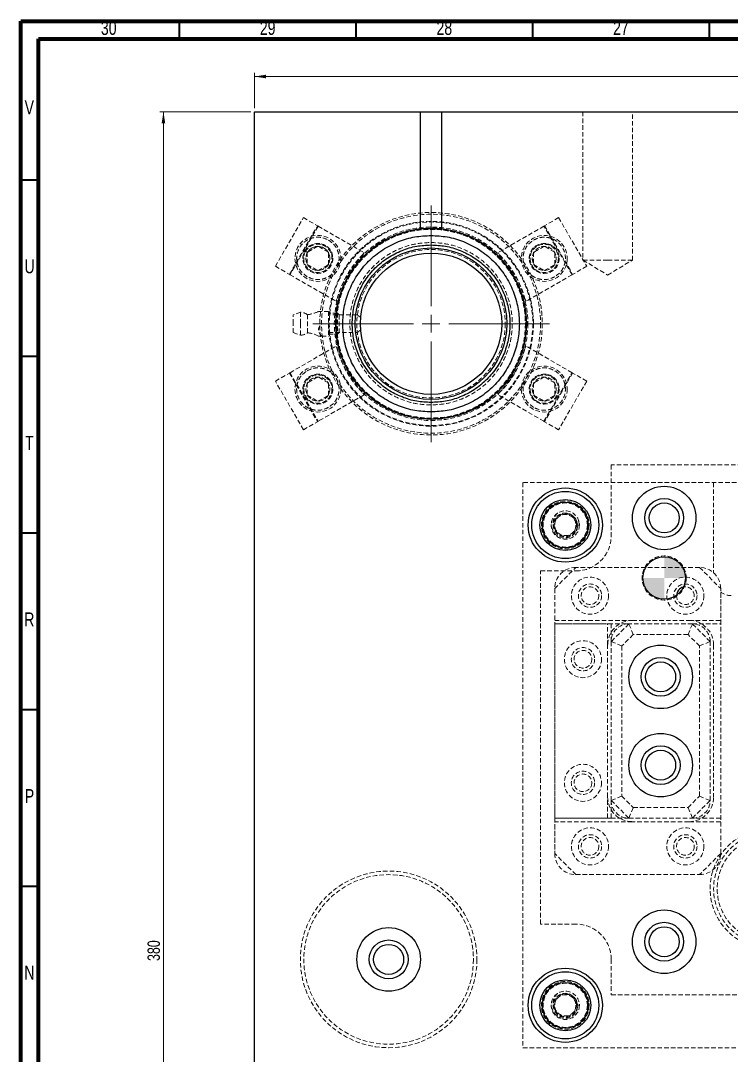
# Model space of a CAD drawing. Header units: millimetres. Extents: x 5 to 1533, y -1183 to 895.
# Drawn here: x 5 to 206.2, y 602.2 to 895.1 of the extents above; entities that cross this region are included whole.
import ezdxf

# ---------------------------------------------------------------- set-up
doc = ezdxf.new("R2010")
doc.units = ezdxf.units.MM
doc.linetypes.add('HIDDEN', pattern=[1.905, 1.27, -0.635])
doc.styles.add('SLDTEXTSTYLE13', font='TXT', dxfattribs={"width": 0.75})
doc.dimstyles.new('SLDDIMSTYLE0', dxfattribs={"dimtxt": 3.5, "dimasz": 3.302, "dimexe": 0, "dimexo": 0.0625, "dimgap": 0.875, "dimtad": 1, "dimrnd": 1e-09, "dimzin": 12, "dimdsep": 46, "dimtxsty": 'SLDTEXTSTYLE13', "dimsah": 1, "dimcen": 0.09, "dimadec": 0, "dimazin": 3, "dimtfac": 1, "dimtofl": 0, "dimtmove": 0, "dimatfit": 3, "dimfxl": 1, "dimfrac": 2, "dimtolj": 1, "dimtzin": 12, "dimarcsym": 0})

# ---------------------------------------------------------------- blocks, each defined once
blk = doc.blocks.new('_D_2')
at = {"color": 7, "linetype": 'Continuous', "lineweight": 18}
for p, q in [((71.16, 870.31), (71.16, 880.31)), ((71.16, 879.31), (621.16, 879.31)), ((621.16, 870.31), (621.16, 880.31))]:
    blk.add_line(p, q, dxfattribs=at)
for points in [[(71.16, 879.31), (74.46, 878.8), (74.46, 879.82)], [(621.16, 879.31), (617.86, 879.82), (617.86, 878.8)]]:
    blk.add_solid(points, dxfattribs=at)
at = {"color": 7, "linetype": 'Continuous', "lineweight": 18, "insert": (340.54, 883.82), "char_height": 3.5, "attachment_point": 1, "style": 'SLDTEXTSTYLE13'}
blk.add_mtext('550', dxfattribs=at)
blk = doc.blocks.new('_D_3')
at = {"color": 7, "linetype": 'Continuous', "lineweight": 18}
for p, q in [((70.16, 869.31), (44.41, 869.31)), ((45.41, 489.31), (45.41, 869.31)), ((70.16, 489.31), (44.41, 489.31))]:
    blk.add_line(p, q, dxfattribs=at)
for points in [[(45.41, 869.31), (44.9, 866.01), (45.92, 866.01)], [(45.41, 489.31), (45.92, 492.61), (44.9, 492.61)]]:
    blk.add_solid(points, dxfattribs=at)
at = {"color": 7, "linetype": 'Continuous', "lineweight": 18, "insert": (40.9, 628.87), "char_height": 3.5, "attachment_point": 1, "rotation": 90, "style": 'SLDTEXTSTYLE13'}
blk.add_mtext('380', dxfattribs=at)
blk = doc.blocks.new('SW_CENTERMARKSYMBOL_0')
at = {"color": 0, "linetype": 'Continuous', "lineweight": 0}
for p, q in [((0, 5), (0, 33.5)), ((-5, 0), (-33.5, 0)), ((0, 0), (-2.5, 0)), ((0, 0), (0, 2.5)), ((0, 0), (0, -2.5)), ((0, 0), (2.5, 0)), ((5, 0), (33.5, 0)), ((0, -5), (0, -33.5))]:
    blk.add_line(p, q, dxfattribs=at)
blk = doc.blocks.new('SW_DOWELSYMBOL_3')
at = {"linetype": 'Continuous', "lineweight": 0}
h = blk.add_hatch(color=0, dxfattribs=at)
edge = h.paths.add_edge_path(flags=0)
edge.add_arc((0, 0), 6, 0, 90)
edge.add_line((0, 6), (0, 0))
edge.add_line((0, 0), (6, 0))
h = blk.add_hatch(color=0, dxfattribs=at)
edge = h.paths.add_edge_path(flags=0)
edge.add_arc((0, 0), 6, 180, 270)
edge.add_line((0, -6), (0, 0))
edge.add_line((0, 0), (-6, 0))
at = {"color": 0, "linetype": 'Continuous', "lineweight": 0}
blk.add_circle((0, 0), 6, dxfattribs=at)

msp = doc.modelspace()

# ---------------------------------------------------------------- linework, layer by layer
at = {"color": 7, "linetype": 'Continuous', "lineweight": 70}
for p, q in [((5, 5), (5, 895)), ((5, 895), (1495, 895)), ((10, 10), (10, 890)), ((10, 890), (1490, 890))]:
    msp.add_line(p, q, dxfattribs=at)
at = {"color": 7, "linetype": 'Continuous', "lineweight": 35}
for p, q in [((50, 890), (50, 895)), ((100, 890), (100, 895)), ((150, 890), (150, 895)), ((200, 890), (200, 895)), ((10, 850), (5, 850)), ((10, 800), (5, 800)), ((10, 750), (5, 750)), ((10, 700), (5, 700)), ((10, 650), (5, 650))]:
    msp.add_line(p, q, dxfattribs=at)
at = {"color": 7, "linetype": 'Continuous', "lineweight": 25}
for p, q in [((71.161, 489.313), (71.161, 869.313)), ((71.161, 869.313), (118.161, 869.313)), ((118.161, 836.146), (118.161, 869.313)), ((118.161, 869.313), (124.161, 869.313)), ((124.161, 869.313), (124.161, 836.146)), ((124.161, 869.313), (568.161, 869.313))]:
    msp.add_line(p, q, dxfattribs=at)
at = {"color": 7, "linetype": 'HIDDEN', "lineweight": 18}
for p, q in [((164.161, 869.313), (164.161, 827.313)), ((178.161, 827.313), (178.161, 869.313)), ((77.089, 825.578), (85.039, 839.348)), ((85.039, 839.348), (89.023, 837.048)), ((157.283, 839.348), (153.3, 837.048)), ((157.283, 839.348), (165.233, 825.578)), ((81.073, 823.278), (89.023, 837.048)), ((89.196, 836.948), (81.246, 823.178)), ((89.196, 836.948), (102.187, 829.448)), ((153.126, 836.948), (140.136, 829.448)), ((161.076, 823.178), (153.126, 836.948)), ((153.3, 837.048), (161.25, 823.278)), ((86.196, 829.5), (85.654, 829.813)), ((89.118, 831.277), (86.118, 829.545)), ((86.118, 829.545), (86.118, 826.081)), ((92.118, 829.545), (89.118, 831.277)), ((92.118, 826.081), (92.118, 829.545)), ((102.187, 829.448), (101.886, 828.927)), ((140.437, 828.927), (140.136, 829.448)), ((153.204, 831.277), (150.204, 829.545)), ((150.204, 829.545), (150.204, 826.081)), ((156.204, 829.545), (153.204, 831.277)), ((156.204, 826.081), (156.204, 829.545)), ((171.161, 827.313), (164.161, 827.313)), ((164.161, 827.313), (171.161, 823.107)), ((178.161, 827.313), (171.161, 827.313)), ((171.161, 823.107), (178.161, 827.313)), ((77.089, 825.578), (81.073, 823.278)), ((86.118, 826.081), (89.118, 824.349)), ((89.118, 824.349), (92.118, 826.081)), ((92.582, 825.813), (92.041, 826.125)), ((150.204, 826.081), (153.204, 824.349)), ((153.204, 824.349), (156.204, 826.081)), ((165.233, 825.578), (161.25, 823.278)), ((81.246, 823.178), (94.237, 815.678)), ((161.076, 823.178), (148.086, 815.678)), ((94.537, 816.199), (94.237, 815.678)), ((148.086, 815.678), (147.785, 816.199)), ((84.161, 812.563), (82.161, 811.813)), ((82.161, 809.313), (82.161, 811.813)), ((84.161, 812.563), (84.161, 809.313)), ((86.161, 806.751), (86.161, 811.875)), ((92.161, 812.813), (90.161, 812.813)), ((92.161, 812.813), (92.161, 809.313)), ((94.661, 812.313), (92.161, 812.313)), ((100.307, 811.813), (92.161, 811.813)), ((94.661, 812.313), (94.661, 806.313)), ((95.161, 811.813), (94.661, 812.313)), ((95.161, 811.813), (95.161, 806.813)), ((82.161, 806.813), (82.161, 809.313)), ((84.161, 809.313), (84.161, 806.063)), ((92.161, 809.313), (90.161, 809.313)), ((92.161, 809.313), (92.161, 805.813)), ((82.161, 806.813), (84.161, 806.063)), ((90.161, 805.813), (92.161, 805.813)), ((92.161, 806.813), (100.307, 806.813)), ((92.161, 806.313), (94.661, 806.313)), ((94.661, 806.313), (95.161, 806.813)), ((81.246, 795.448), (94.237, 802.948)), ((94.537, 802.427), (94.237, 802.948)), ((147.785, 802.427), (148.086, 802.948)), ((161.076, 795.448), (148.086, 802.948)), ((77.089, 793.048), (81.073, 795.348)), ((81.073, 795.348), (89.023, 781.578)), ((81.246, 795.448), (89.196, 781.678)), ((89.118, 794.277), (86.118, 792.545)), ((92.118, 792.545), (89.118, 794.277)), ((153.204, 794.277), (150.204, 792.545)), ((153.126, 781.678), (161.076, 795.448)), ((156.204, 792.545), (153.204, 794.277)), ((161.25, 795.348), (153.3, 781.578)), ((165.233, 793.048), (161.25, 795.348)), ((85.039, 779.278), (77.089, 793.048)), ((86.118, 792.545), (86.118, 789.081)), ((92.118, 789.081), (92.118, 792.545)), ((150.204, 792.545), (150.204, 789.081)), ((156.204, 789.081), (156.204, 792.545)), ((165.233, 793.048), (157.283, 779.278)), ((86.118, 789.081), (89.118, 787.349)), ((89.118, 787.349), (92.118, 789.081)), ((102.187, 789.178), (89.196, 781.678)), ((102.187, 789.178), (101.886, 789.699)), ((140.136, 789.178), (140.437, 789.699)), ((153.126, 781.678), (140.136, 789.178)), ((150.204, 789.081), (153.204, 787.349)), ((153.204, 787.349), (156.204, 789.081)), ((85.039, 779.278), (89.023, 781.578)), ((157.283, 779.278), (153.3, 781.578)), ((352.161, 769.313), (172.161, 769.313)), ((172.161, 769.313), (172.161, 749.313)), ((147.161, 764.313), (147.161, 604.313)), ((377.161, 764.313), (147.161, 764.313)), ((201.161, 764.313), (201.161, 738.785)), ((155.301, 753.36), (155.273, 752.874)), ((163.161, 752.313), (162.905, 753.604)), ((162.349, 752.313), (163.161, 752.313)), ((152.161, 639.313), (152.161, 739.313)), ((152.161, 739.313), (162.161, 739.313)), ((156.161, 734.313), (162.161, 740.313)), ((197.161, 740.313), (162.161, 740.313)), ((197.161, 740.313), (203.161, 734.313)), ((156.161, 734.313), (156.161, 659.313)), ((156.161, 734.313), (156.161, 724.313)), ((203.161, 659.313), (203.161, 734.313)), ((203.161, 724.313), (203.161, 734.313)), ((156.161, 725.313), (178.161, 725.313)), ((156.161, 724.313), (156.161, 669.313)), ((172.161, 724.313), (156.161, 724.313)), ((156.161, 724.313), (177.161, 724.313)), ((171.161, 718.313), (171.161, 724.313)), ((177.161, 724.313), (172.161, 719.313)), ((172.161, 719.313), (172.161, 724.313)), ((195.161, 724.313), (177.161, 724.313)), ((178.404, 721.313), (177.161, 724.313)), ((178.161, 725.313), (194.161, 725.313)), ((193.919, 721.313), (195.161, 724.313)), ((194.161, 725.313), (203.161, 725.313)), ((200.161, 719.313), (195.161, 724.313)), ((195.161, 724.313), (203.161, 724.313)), ((178.404, 721.313), (175.161, 718.07)), ((193.919, 721.313), (178.404, 721.313)), ((197.161, 718.07), (193.919, 721.313)), ((171.161, 675.313), (171.161, 718.313)), ((172.161, 719.313), (172.161, 674.313)), ((172.161, 719.313), (175.161, 718.07)), ((175.161, 718.07), (175.161, 675.556)), ((197.161, 718.07), (200.161, 719.313)), ((197.161, 675.556), (197.161, 718.07)), ((200.161, 674.313), (200.161, 719.313)), ((201.161, 718.313), (201.161, 675.313)), ((171.161, 669.313), (171.161, 675.313)), ((172.161, 674.313), (175.161, 675.556)), ((172.161, 674.313), (177.161, 669.313)), ((172.161, 669.313), (172.161, 674.313)), ((175.161, 675.556), (178.404, 672.313)), ((193.919, 672.313), (197.161, 675.556)), ((195.161, 669.313), (200.161, 674.313)), ((197.161, 675.556), (200.161, 674.313)), ((177.161, 669.313), (178.404, 672.313)), ((178.404, 672.313), (193.919, 672.313)), ((195.161, 669.313), (193.919, 672.313)), ((156.161, 669.313), (172.161, 669.313)), ((177.161, 669.313), (156.161, 669.313)), ((156.161, 669.313), (156.161, 659.313)), ((178.161, 668.313), (156.161, 668.313)), ((177.161, 669.313), (195.161, 669.313)), ((194.161, 668.313), (178.161, 668.313)), ((203.161, 668.313), (194.161, 668.313)), ((203.161, 669.313), (195.161, 669.313)), ((203.161, 659.313), (203.161, 669.313)), ((162.161, 653.313), (156.161, 659.313)), ((203.161, 659.313), (197.161, 653.313)), ((162.161, 653.313), (197.161, 653.313)), ((162.161, 639.313), (152.161, 639.313)), ((172.161, 629.313), (172.161, 619.313)), ((172.161, 619.313), (352.161, 619.313)), ((155.301, 617.36), (155.273, 616.874)), ((162.349, 616.313), (163.161, 616.313)), ((147.161, 604.313), (377.161, 604.313))]:
    msp.add_line(p, q, dxfattribs=at)
at = {"color": 7, "linetype": 'HIDDEN', "lineweight": 18, "flags": 128}
for points in [[(89.196, 836.948), (89.162, 836.967), (89.13, 836.986), (89.1, 837.003), (89.074, 837.019), (89.052, 837.031), (89.036, 837.04), (89.026, 837.046), (89.023, 837.048)], [(124.161, 836.146), (121.161, 836.313), (118.161, 836.146)], [(153.3, 837.048), (153.296, 837.046), (153.286, 837.04), (153.27, 837.031), (153.249, 837.019), (153.223, 837.003), (153.193, 836.986), (153.16, 836.967), (153.126, 836.948)], [(81.073, 823.278), (81.076, 823.276), (81.086, 823.27), (81.102, 823.261), (81.124, 823.249), (81.15, 823.234), (81.18, 823.216), (81.212, 823.198), (81.246, 823.178)], [(161.076, 823.178), (161.11, 823.198), (161.143, 823.216), (161.173, 823.234), (161.199, 823.249), (161.22, 823.261), (161.236, 823.27), (161.246, 823.276), (161.25, 823.278)], [(81.073, 795.348), (81.076, 795.35), (81.086, 795.355), (81.102, 795.365), (81.124, 795.377), (81.15, 795.392), (81.18, 795.41), (81.212, 795.428), (81.246, 795.448)], [(161.25, 795.348), (161.246, 795.35), (161.236, 795.355), (161.22, 795.365), (161.199, 795.377), (161.173, 795.392), (161.143, 795.41), (161.11, 795.428), (161.076, 795.448)], [(89.023, 781.578), (89.026, 781.58), (89.036, 781.586), (89.052, 781.595), (89.074, 781.607), (89.1, 781.622), (89.13, 781.64), (89.162, 781.659), (89.196, 781.678)], [(153.126, 781.678), (153.16, 781.659), (153.193, 781.64), (153.223, 781.622), (153.249, 781.607), (153.27, 781.595), (153.286, 781.586), (153.296, 781.58), (153.3, 781.578)], [(155.265, 751.87), (155.603, 750.725), (156.373, 749.665), (157.455, 748.925), (158.686, 748.602), (159.952, 748.708), (161.085, 749.225), (161.969, 750.081), (162.507, 751.173), (162.644, 752.355), (162.375, 753.514), (161.753, 754.482), (160.842, 755.185), (159.775, 755.53), (158.665, 755.499), (157.949, 755.261), (157.949, 755.261)], [(162.349, 752.313), (162.107, 753.533), (161.416, 754.567), (160.381, 755.258), (159.161, 755.501), (157.941, 755.258), (156.907, 754.567), (156.216, 753.533), (155.973, 752.313), (156.216, 751.093), (156.907, 750.059), (157.941, 749.368), (159.161, 749.125), (160.381, 749.368), (161.416, 750.059), (162.107, 751.093), (162.349, 752.313), (162.349, 752.313)], [(155.265, 615.87), (155.603, 614.725), (156.373, 613.665), (157.455, 612.925), (158.686, 612.602), (159.952, 612.708), (161.085, 613.225), (161.969, 614.081), (162.507, 615.173), (162.644, 616.355), (162.375, 617.514), (161.753, 618.482), (160.842, 619.185), (159.775, 619.53), (158.665, 619.499), (157.949, 619.261), (157.949, 619.261)], [(162.349, 616.313), (162.107, 617.533), (161.416, 618.567), (160.381, 619.258), (159.161, 619.501), (157.941, 619.258), (156.907, 618.567), (156.216, 617.533), (155.973, 616.313), (156.216, 615.093), (156.907, 614.059), (157.941, 613.368), (159.161, 613.125), (160.381, 613.368), (161.416, 614.059), (162.107, 615.093), (162.349, 616.313), (162.349, 616.313)]]:
    msp.add_lwpolyline(points, dxfattribs=at)
at = {"color": 7, "linetype": 'HIDDEN', "lineweight": 18}
for centre, radius in [((121.161, 809.313), 31.5), ((121.161, 809.313), 31), ((121.161, 809.313), 29), ((121.161, 809.313), 28.81), ((121.161, 809.313), 27.394), ((121.161, 809.313), 27.01), ((121.161, 809.313), 26.73), ((121.161, 809.313), 26.71), ((89.118, 827.813), 6.5), ((89.118, 827.813), 4.25), ((153.204, 827.813), 6.5), ((153.204, 827.813), 4.25), ((89.118, 827.813), 4.2), ((89.118, 827.813), 3.4), ((121.161, 809.313), 21.006), ((153.204, 827.813), 4.2), ((153.204, 827.813), 4), ((153.204, 827.813), 3.4), ((153.204, 827.813), 3.375), ((89.118, 790.813), 6.5), ((153.204, 790.813), 6.5), ((89.118, 790.813), 4.25), ((89.118, 790.813), 4.2), ((89.118, 790.813), 4), ((89.118, 790.813), 3.4), ((89.118, 790.813), 3.375), ((153.204, 790.813), 4.25), ((153.204, 790.813), 4.2), ((153.204, 790.813), 4), ((153.204, 790.813), 3.4), ((153.204, 790.813), 3.375), ((159.161, 752.313), 6.75), ((159.161, 752.313), 6.25), ((159.161, 752.313), 4), ((159.161, 752.313), 3.4), ((159.161, 752.313), 3), ((187.161, 737.313), 6.25), ((166.161, 732.313), 5.25), ((166.161, 732.313), 3.3), ((193.161, 732.313), 5.25), ((193.161, 732.313), 3.3), ((166.161, 732.313), 2.5), ((164.161, 714.313), 5.25), ((164.161, 714.313), 3.3), ((164.161, 714.313), 2.5), ((164.161, 679.313), 5.25), ((164.161, 679.313), 3.3), ((164.161, 679.313), 2.5), ((166.161, 661.313), 5.25), ((193.161, 661.313), 5.25), ((217.161, 649.313), 17), ((217.161, 649.313), 16), ((166.161, 661.313), 3.3), ((166.161, 661.313), 2.5), ((193.161, 661.313), 3.3), ((193.161, 661.313), 2.5), ((217.161, 649.313), 15), ((109.161, 629.313), 25), ((109.161, 629.313), 24), ((159.161, 616.313), 6.75), ((159.161, 616.313), 6.25), ((159.161, 616.313), 4), ((159.161, 616.313), 3.4), ((159.161, 616.313), 3)]:
    msp.add_circle(centre, radius, dxfattribs=at)
at = {"color": 7, "linetype": 'Continuous', "lineweight": 25}
for centre, radius in [((121.161, 809.313), 26.995), ((121.161, 809.313), 21.449), ((121.161, 809.313), 20.006), ((159.161, 752.313), 10.5), ((159.161, 752.313), 9.5), ((187.161, 754.313), 9), ((159.161, 752.313), 7.191), ((159.161, 752.313), 6.5), ((187.161, 754.313), 5.5), ((187.161, 754.313), 4.25), ((187.161, 737.313), 6), ((186.161, 709.313), 9), ((186.161, 709.313), 5.5), ((186.161, 709.313), 4.25), ((186.161, 684.313), 9), ((186.161, 684.313), 5.5), ((186.161, 684.313), 4.25), ((187.161, 634.313), 9), ((187.161, 634.313), 5.5), ((109.161, 629.313), 9), ((187.161, 634.313), 4.25), ((109.161, 629.313), 5.5), ((109.161, 629.313), 4.25), ((159.161, 616.313), 10.5), ((159.161, 616.313), 9.5), ((159.161, 616.313), 7.191), ((159.161, 616.313), 6.5)]:
    msp.add_circle(centre, radius, dxfattribs=at)
for centre, radius, start, end in [((121.161, 809.313), 27, 96.37937, 83.62063), ((121.161, 809.313), 27, 83.62063, 96.37937), ((193.161, 732.313), 2.5, 103.34655, 177.04231)]:
    msp.add_arc(centre, radius, start, end, dxfattribs=at)
at = {"color": 7, "linetype": 'HIDDEN', "lineweight": 18}
for centre, radius, start, end in [((89.118, 827.813), 4, 150, 330), ((89.118, 827.813), 4, 330, 150), ((89.118, 827.813), 3.375, 150, 330), ((89.118, 827.813), 3.375, 330, 150), ((121.161, 809.313), 27.5, 134.50127, 165.49873), ((121.161, 809.313), 27.5, 14.50127, 45.49873), ((84.161, 809.313), 3.25, 52.02013, 90), ((85.428, 820.003), 8.161, 275.15364, 297.98736), ((84.161, 809.313), 3.25, 270, 307.97987), ((85.428, 798.623), 8.161, 61.98043, 84.84636), ((121.161, 809.313), 27.5, 194.50127, 225.49873), ((121.161, 809.313), 27.5, 314.50127, 345.49873), ((162.161, 749.313), 10, 270, 0), ((162.161, 734.313), 6, 90, 180), ((197.161, 734.313), 6, 0, 90), ((193.161, 732.313), 2.5, 177.04231, 0), ((193.161, 732.313), 2.5, 0, 103.34655), ((206.161, 737.313), 5, 233.1301, 270), ((178.161, 718.313), 7, 90, 180), ((177.161, 719.313), 5, 90, 180), ((194.161, 718.313), 7, 0, 90), ((195.161, 719.313), 5, 0, 90), ((178.161, 675.313), 7, 180, 270), ((177.161, 674.313), 5, 180, 270), ((194.161, 675.313), 7, 270, 0), ((195.161, 674.313), 5, 270, 0), ((162.161, 659.313), 6, 180, 270), ((197.161, 659.313), 6, 270, 0), ((162.161, 629.313), 10, 0, 90)]:
    msp.add_arc(centre, radius, start, end, dxfattribs=at)
for points, knots in [([(86.118, 822.617), (85.505, 823.064), (84.561, 823.751), (83.725, 825.097), (83.281, 826.248), (83.087, 827.47), (83.157, 829.042), (83.797, 830.885), (85.073, 832.361), (86.399, 833.208), (87.555, 833.651), (88.773, 833.841), (90.358, 833.791), (91.425, 833.317), (92.118, 833.009)], [0, 0, 0, 0, 0.11972849, 0.18418056, 0.25000028, 0.31581961, 0.38027187, 0.50000021, 0.6197287, 0.68418035, 0.75000006, 0.81581939, 0.88027166, 1, 1, 1, 1]), ([(92.118, 833.009), (92.732, 832.562), (93.676, 831.875), (94.511, 830.529), (94.957, 829.377), (95.147, 828.158), (95.096, 826.574), (94.623, 825.507), (94.315, 824.813)], [0, 0, 0, 0, 0.2394563, 0.3683612, 0.4999993, 0.6316398, 0.7605429, 1, 1, 1, 1]), ([(98.155, 809.313), (98.23, 810.716), (98.384, 813.607), (99.664, 817.894), (101.786, 822.017), (104.778, 825.697), (107.855, 828.195), (110.56, 829.776), (113.326, 831.03), (116.868, 832.092), (119.758, 832.245), (121.161, 832.319)], [0, 0, 0, 0, 0.1164968, 0.2399717, 0.36858, 0.4999175, 0.6312549, 0.6956343, 0.7600283, 0.8835032, 1, 1, 1, 1]), ([(121.161, 832.319), (122.564, 832.244), (125.455, 832.091), (129.743, 830.811), (133.866, 828.688), (137.545, 825.696), (140.044, 822.62), (141.624, 819.914), (142.883, 817.149), (143.902, 813.606), (144.296, 809.313), (143.902, 805.019), (142.67, 800.732), (140.533, 796.609), (137.545, 792.929), (134.468, 790.431), (131.762, 788.849), (128.997, 787.596), (125.455, 786.534), (122.564, 786.381), (121.161, 786.307)], [0, 0, 0, 0, 0.0582482, 0.1199857, 0.1842899, 0.2499586, 0.3156274, 0.3478172, 0.3800142, 0.4417516, 0.5000001, 0.5582485, 0.619986, 0.68429, 0.7499587, 0.8156276, 0.8478171, 0.8800143, 0.9417518, 1, 1, 1, 1]), ([(148.008, 824.813), (147.7, 825.507), (147.226, 826.574), (147.176, 828.158), (147.366, 829.377), (147.811, 830.529), (148.647, 831.875), (149.591, 832.562), (150.204, 833.009)], [0, 0, 0, 0, 0.2394571, 0.3683602, 0.5000007, 0.6316388, 0.7605437, 1, 1, 1, 1]), ([(150.204, 833.009), (150.898, 833.317), (151.965, 833.791), (153.549, 833.841), (154.768, 833.651), (155.923, 833.208), (157.249, 832.361), (158.526, 830.885), (159.165, 829.042), (159.236, 827.47), (159.042, 826.248), (158.598, 825.097), (157.762, 823.751), (156.818, 823.064), (156.204, 822.617)], [0, 0, 0, 0, 0.1197284, 0.1841807, 0.2500001, 0.3158198, 0.3802715, 0.4999998, 0.6197282, 0.6841805, 0.7499999, 0.8158198, 0.8802714, 1, 1, 1, 1]), ([(94.315, 824.813), (93.868, 824.199), (93.18, 823.255), (91.834, 822.42), (90.683, 821.975), (89.463, 821.785), (87.879, 821.835), (86.812, 822.309), (86.118, 822.617)], [0, 0, 0, 0, 0.2394562, 0.3683619, 0.5, 0.6316404, 0.7605435, 1, 1, 1, 1]), ([(156.204, 822.617), (155.511, 822.309), (154.443, 821.835), (152.86, 821.785), (151.64, 821.975), (150.489, 822.42), (149.142, 823.256), (148.455, 824.199), (148.008, 824.813)], [0, 0, 0, 0, 0.2394571, 0.3683602, 0.499999, 0.6316386, 0.7605428, 1, 1, 1, 1]), ([(90.161, 812.813), (89.928, 812.813), (89.549, 812.813), (89.309, 812.813), (89.296, 812.813), (89.295, 812.813)], [0, 0, 0, 0, 0.5834798, 0.9491533, 1, 1, 1, 1]), ([(100.388, 811.741), (100.348, 811.775), (100.27, 811.844), (100.362, 811.762), (100.583, 811.575), (100.886, 811.334), (101.139, 811.176), (101.237, 811.116)], [0, 0, 0, 0, 0.2096859, 0.4174733, 0.6235578, 0.8551586, 1, 1, 1, 1]), ([(90.161, 805.813), (89.902, 806.139), (89.506, 806.639), (89.245, 807.436), (89.358, 808.183), (89.748, 808.791), (90.058, 809.182), (90.161, 809.313)], [0, 0, 0, 0, 0.3059364, 0.4679105, 0.6311057, 0.8764855, 1, 1, 1, 1]), ([(121.161, 786.307), (119.758, 786.382), (116.868, 786.535), (112.58, 787.815), (108.457, 789.938), (104.778, 792.93), (102.28, 796.006), (100.698, 798.712), (99.444, 801.477), (98.383, 805.02), (98.23, 807.91), (98.155, 809.313)], [0, 0, 0, 0, 0.1164968, 0.2399718, 0.36858, 0.4999177, 0.6312551, 0.6956344, 0.7600283, 0.8835032, 1, 1, 1, 1]), ([(89.295, 805.813), (89.293, 805.813), (89.274, 805.813), (89.461, 805.813), (89.883, 805.813), (90.161, 805.813)], [0, 0, 0, 0, 0.0421593, 0.3673376, 1, 1, 1, 1]), ([(101.237, 807.51), (101.056, 807.391), (100.695, 807.154), (100.377, 806.876), (100.274, 806.786), (100.36, 806.862), (100.584, 807.051), (100.886, 807.292), (101.139, 807.449), (101.237, 807.51)], [0, 0, 0, 0, 0.1742355, 0.3490971, 0.5032291, 0.6338389, 0.7633782, 0.9089565, 1, 1, 1, 1]), ([(92.118, 785.617), (91.425, 785.309), (90.358, 784.835), (88.773, 784.784), (87.555, 784.975), (86.399, 785.418), (85.073, 786.265), (83.797, 787.74), (83.157, 789.584), (83.087, 791.156), (83.281, 792.378), (83.725, 793.528), (84.561, 794.875), (85.505, 795.562), (86.118, 796.009)], [0, 0, 0, 0, 0.1197284, 0.1841806, 0.2499999, 0.3158198, 0.3802714, 0.4999999, 0.6197287, 0.6841802, 0.7500003, 0.8158193, 0.880272, 1, 1, 1, 1]), ([(86.118, 796.009), (86.812, 796.317), (87.879, 796.791), (89.463, 796.841), (90.683, 796.651), (91.834, 796.206), (93.18, 795.37), (93.868, 794.427), (94.315, 793.813)], [0, 0, 0, 0, 0.2394571, 0.3683602, 0.5000007, 0.6316388, 0.7605437, 1, 1, 1, 1]), ([(148.008, 793.813), (148.455, 794.427), (149.142, 795.37), (150.489, 796.206), (151.64, 796.651), (152.86, 796.841), (154.443, 796.791), (155.511, 796.317), (156.204, 796.009)], [0, 0, 0, 0, 0.2394573, 0.3683607, 0.5000003, 0.6316392, 0.7605423, 1, 1, 1, 1]), ([(156.204, 796.009), (156.818, 795.562), (157.762, 794.875), (158.598, 793.528), (159.042, 792.378), (159.236, 791.156), (159.165, 789.584), (158.526, 787.74), (157.249, 786.265), (155.923, 785.418), (154.768, 784.975), (153.549, 784.784), (151.965, 784.835), (150.898, 785.309), (150.204, 785.617)], [0, 0, 0, 0, 0.1197281, 0.1841804, 0.2499996, 0.3158197, 0.3802712, 0.5, 0.6197283, 0.68418, 0.7499999, 0.8158193, 0.8802716, 1, 1, 1, 1]), ([(94.315, 793.813), (94.623, 793.119), (95.096, 792.052), (95.147, 790.468), (94.957, 789.249), (94.511, 788.097), (93.676, 786.751), (92.732, 786.064), (92.118, 785.617)], [0, 0, 0, 0, 0.2394569, 0.3683616, 0.5000004, 0.6316392, 0.7605433, 1, 1, 1, 1]), ([(150.204, 785.617), (149.591, 786.064), (148.647, 786.751), (147.811, 788.097), (147.366, 789.249), (147.176, 790.468), (147.226, 792.052), (147.7, 793.119), (148.008, 793.813)], [0, 0, 0, 0, 0.2394567, 0.3683608, 0.4999996, 0.6316384, 0.7605431, 1, 1, 1, 1]), ([(156.213, 751.1), (156.06, 751.397), (155.742, 752.013), (155.663, 753.119), (155.916, 754.258), (156.482, 755.179), (156.98, 755.615), (157.172, 755.783)], [0, 0, 0, 0, 0.1908068, 0.3961866, 0.6209299, 0.8544159, 1, 1, 1, 1]), ([(156.213, 615.1), (156.06, 615.397), (155.742, 616.013), (155.663, 617.119), (155.916, 618.258), (156.482, 619.179), (156.98, 619.615), (157.172, 619.783)], [0, 0, 0, 0, 0.1908074, 0.3961879, 0.6209298, 0.8544164, 1, 1, 1, 1])]:
    msp.add_open_spline(points, degree=3, knots=knots, dxfattribs=at)
at = {"color": 7, "linetype": 'Continuous', "lineweight": 25}
for points, knots in [([(96.166, 809.313), (96.247, 810.837), (96.413, 813.977), (97.567, 817.826), (98.928, 820.83), (100.647, 823.77), (103.361, 827.114), (106.704, 829.827), (109.644, 831.546), (112.648, 832.907), (116.497, 834.061), (119.637, 834.227), (121.161, 834.308)], [0, 0, 0, 0, 0.1164778, 0.2399321, 0.3043014, 0.3686841, 0.4999998, 0.6313159, 0.6956849, 0.7600679, 0.8835222, 1, 1, 1, 1]), ([(121.161, 834.308), (122.686, 834.227), (125.826, 834.061), (129.674, 832.908), (132.679, 831.546), (135.618, 829.827), (138.962, 827.114), (141.676, 823.77), (143.393, 820.83), (144.761, 817.826), (145.869, 813.977), (146.296, 809.313), (145.869, 804.649), (144.761, 800.8), (143.393, 797.796), (141.676, 794.856), (138.962, 791.512), (135.618, 788.799), (132.679, 787.08), (129.674, 785.718), (125.826, 784.565), (122.686, 784.399), (121.161, 784.318)], [0, 0, 0, 0, 0.0582387, 0.1199659, 0.1521506, 0.1843421, 0.2500001, 0.3156579, 0.3478426, 0.3800339, 0.4417611, 0.5, 0.5582388, 0.6199661, 0.6521506, 0.6843422, 0.75, 0.8156579, 0.8478426, 0.8800341, 0.9417613, 1, 1, 1, 1]), ([(98.846, 809.313), (98.918, 810.674), (99.066, 813.477), (100.096, 816.913), (101.312, 819.596), (102.846, 822.22), (105.27, 825.205), (108.838, 828.106), (112.838, 830.165), (116.997, 831.407), (119.8, 831.556), (121.161, 831.628)], [0, 0, 0, 0, 0.1164969, 0.2399719, 0.3043659, 0.368745, 0.5000825, 0.6314197, 0.7600281, 0.8835031, 1, 1, 1, 1]), ([(121.161, 831.628), (122.522, 831.556), (125.326, 831.408), (128.762, 830.378), (131.444, 829.162), (134.068, 827.628), (137.054, 825.205), (139.952, 821.636), (142.024, 817.637), (143.22, 813.478), (143.601, 809.313), (143.22, 805.149), (142.231, 801.713), (141.01, 799.03), (139.477, 796.406), (137.053, 793.421), (133.484, 790.52), (129.485, 788.461), (125.326, 787.219), (122.522, 787.07), (121.161, 786.998)], [0, 0, 0, 0, 0.0582482, 0.1199858, 0.1521828, 0.1843725, 0.2500412, 0.3157101, 0.380014, 0.4417516, 0.5, 0.5582485, 0.6199859, 0.6521831, 0.6843725, 0.7500413, 0.81571, 0.8800142, 0.9417518, 1, 1, 1, 1]), ([(121.161, 784.318), (119.637, 784.399), (116.497, 784.565), (112.648, 785.718), (109.644, 787.08), (106.704, 788.799), (103.361, 791.512), (100.647, 794.856), (98.929, 797.795), (97.567, 800.8), (96.413, 804.649), (96.247, 807.789), (96.166, 809.313)], [0, 0, 0, 0, 0.1164778, 0.2399321, 0.3043015, 0.3686841, 0.5000002, 0.6313159, 0.6956852, 0.7600679, 0.8835225, 1, 1, 1, 1]), ([(121.161, 786.998), (119.8, 787.07), (116.997, 787.218), (113.561, 788.248), (110.879, 789.464), (108.254, 790.998), (105.27, 793.421), (102.368, 796.99), (100.309, 800.989), (99.067, 805.148), (98.918, 807.952), (98.846, 809.313)], [0, 0, 0, 0, 0.1164969, 0.2399719, 0.304366, 0.3687454, 0.5000828, 0.6314201, 0.7600284, 0.8835031, 1, 1, 1, 1])]:
    msp.add_open_spline(points, degree=3, knots=knots, dxfattribs=at)

# ---------------------------------------------------------------- block references
at = {"color": 7, "linetype": 'Continuous', "lineweight": 0}
for name, p in [('SW_CENTERMARKSYMBOL_0', (121.161, 809.313)), ('SW_DOWELSYMBOL_3', (187.161, 737.313))]:
    msp.add_blockref(name, p, dxfattribs=at)

# ---------------------------------------------------------------- texts
at = {"color": 7, "linetype": 'Continuous', "lineweight": 0, "attachment_point": 2, "style": 'SLDTEXTSTYLE13'}
for s, insert, char_height in [('30', (29.92, 895.06), 3.9688), ('29', (74.92, 895.06), 3.9688), ('28', (124.92, 895.06), 3.9688), ('27', (174.92, 895.06), 3.9688), ('V', (7.439, 872.56), 3.969), ('U', (7.506, 827.56), 3.969), ('T', (7.488, 777.56), 3.969), ('R', (7.444, 727.56), 3.969), ('P', (7.485, 677.56), 3.969), ('N', (7.464, 627.56), 3.969)]:
    msp.add_mtext(s, dxfattribs=dict(at, insert=insert, char_height=char_height))

# ---------------------------------------------------------------- dimensions: what is measured, and where the dimension line sits
at = {"color": 7, "linetype": 'Continuous', "lineweight": 18}
dim = msp.add_linear_dim(base=(621.161, 879.313), p1=(71.161, 869.313), p2=(621.161, 869.313), dimstyle='SLDDIMSTYLE0', dxfattribs=at)
dim.commit()
dim.dimension.update_dxf_attribs({"geometry": '_D_2', "text_midpoint": (344.423, 879.313), "dimtype": 160})
dim = msp.add_linear_dim(base=(45.411, 869.313), p1=(71.161, 489.313), p2=(71.161, 869.313), angle=90, dimstyle='SLDDIMSTYLE0', dxfattribs=at)
dim.commit()
dim.dimension.update_dxf_attribs({"geometry": '_D_3', "text_midpoint": (45.411, 632.746), "dimtype": 160})

doc.saveas('drawing.dxf')
